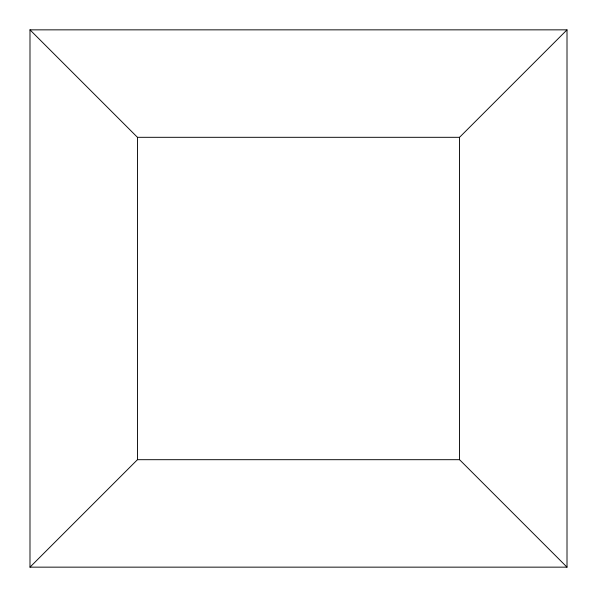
<?xml version="1.0" encoding="UTF-8"?>
<svg xmlns="http://www.w3.org/2000/svg" width="597" height="597" viewBox="0 0 597 597"><rect width="100%" height="100%" fill="white"/><g stroke="black" fill="none" stroke-linecap="round" stroke-linejoin="round"><path stroke-width="0.9" d="M567.008 567.15L459.548 459.69L459.548 137.31L567.008 29.85L29.992 29.85L29.992 567.15L567.008 567.15L567.008 29.85M29.992 567.15L137.452 459.69L459.548 459.69M29.992 29.85L137.452 137.31L459.548 137.31M137.452 137.31L137.452 459.69"/></g></svg>
